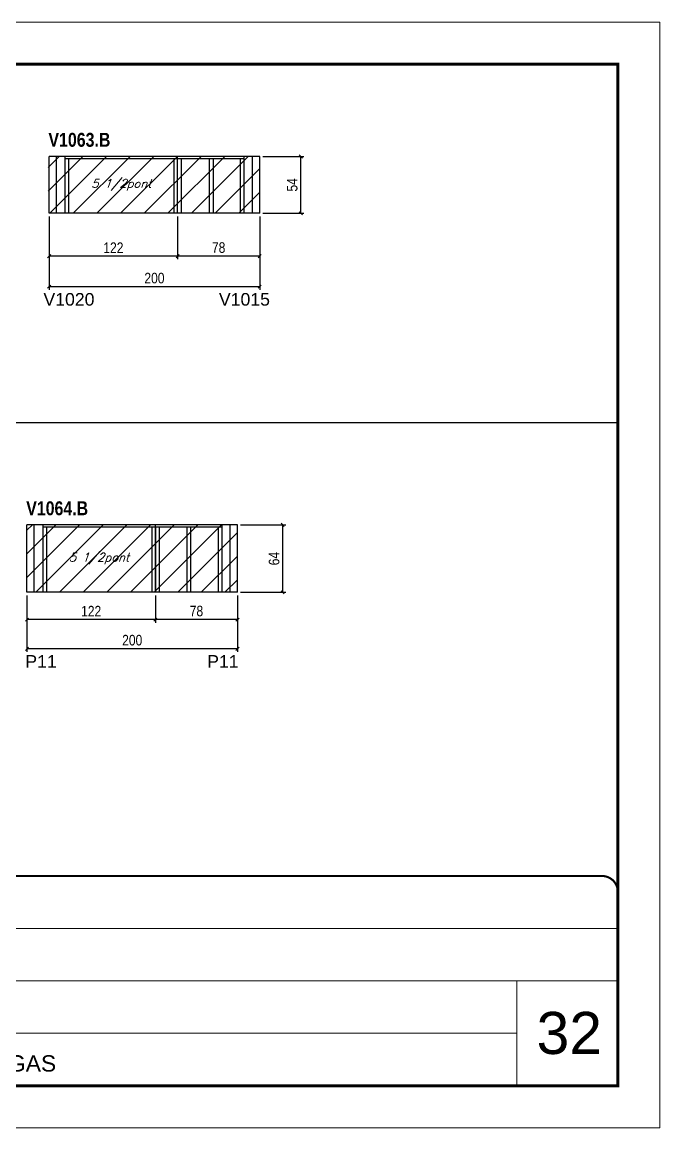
# Model space of a CAD drawing. Extents: x 3309 to 9563, y -2522 to 14608.
# Drawn here: x 8957 to 9563, y 5518 to 6568 of the extents above; entities that cross this region are included whole.
import ezdxf

# ---------------------------------------------------------------- set-up
doc = ezdxf.new("R2010")
doc.units = 0
doc.linetypes.add('CONTINUO', pattern=[0])
doc.linetypes.add('DASHED', pattern=[0.75, 0.5, -0.25])
for name, color, linetype in [('5', 5, 'Continuous'), ('COTA', 241, 'Continuous'), ('NOMENCLATURA', 7, 'Continuous'), ('Painéis', 200, 'Continuous'), ('SARR_2.2x7', 40, 'Continuous'), ('SARR_3.5x7', 81, 'Continuous'), ('texto', 7, 'Continuous')]:
    doc.layers.add(name, color=color, linetype=linetype)
for name, color, linetype, lineweight in [('CARIMBO', 255, 'Continuous', 9), ('Folhas', 255, 'Continuous', 9), ('Hachura', 251, 'Continuous', 9), ('SARRAFO DE PRESSAO', 251, 'DASHED', 9)]:
    doc.layers.add(name, color=color, linetype=linetype, lineweight=lineweight)
doc.styles.add('ARIAL', font='arial.ttf')
doc.styles.add('COTA TECNICA', font='techl___.ttf', dxfattribs={"height": 10})
doc.styles.add('Romans', font='romans.shx')
doc.styles.get("Standard").update_dxf_attribs({"font": 'arial.ttf'})
doc.styles.add('TECNICA', font='techb___.ttf', dxfattribs={"height": 10})
doc.dimstyles.new('PAINEL', dxfattribs={"dimtxt": 10, "dimasz": 3, "dimexe": 3, "dimexo": 3, "dimgap": 3, "dimtad": 1, "dimdec": 1, "dimzin": 12, "dimdsep": 46, "dimtxsty": 'COTA TECNICA', "dimblk1": 'OBLIQUE', "dimblk2": 'OBLIQUE', "dimsah": 1, "dimcen": 0.9, "dimclrd": 4, "dimclre": 4, "dimclrt": 240, "dimadec": 1, "dimazin": 3, "dimtfac": 1, "dimtdec": 1, "dimtmove": 0, "dimatfit": 3, "dimfxl": 1, "dimtolj": 1, "dimtzin": 12, "dimarcsym": 0})

# ---------------------------------------------------------------- blocks, each defined once
blk = doc.blocks.new('9999999999')
at = {"color": 30, "linetype": 'CONTINUO'}
for p, q in [((98564.6, 34379.6), (99584, 34379.6)), ((98564.6, 34329.8), (99488, 34329.8)), ((99584, 34329.8), (99488, 34329.8)), ((99488, 34329.8), (99488, 34230.2)), ((98564.6, 34280), (99488, 34280))]:
    blk.add_line(p, q, dxfattribs=at)
at = {"color": 30, "linetype": 'CONTINUO', "const_width": 2}
blk.add_lwpolyline([(99584, 34230.2), (99584, 34414.4, 0.414214), (99569, 34429.4), (98229, 34429.4, 0.414214), (98214, 34414.4), (98214, 34245.2, 0.414214), (98229, 34230.2), (99584, 34230.2)], format="xyb", dxfattribs=at)
at = {"layer": 'Folhas'}
blk.add_lwpolyline([(98139, 34190.2), (99624, 34190.2), (99624, 35240.2), (98139, 35240.2)], close=True, dxfattribs=at)
at = {"layer": 'Folhas', "color": 30, "const_width": 3}
blk.add_lwpolyline([(98214, 34230.2), (99584, 34230.2), (99584, 35200.2), (98214, 35200.2)], close=True, dxfattribs=at)
at = {"color": 7, "linetype": 'Continuous', "ltscale": 5, "style": 'ARIAL'}
blk.add_text('LATERAIS DE VIGAS', height=15.483, dxfattribs=at).set_placement((98837.7, 34243.7))
blk = doc.blocks.new('_Oblique')
at = {"color": 0, "linetype": 'ByBlock', "lineweight": -2}
blk.add_line((-0.5, -0.5), (0.5, 0.5), dxfattribs=at)
blk = doc.blocks.new('*D1180')
at = {"layer": 'COTA', "color": 4, "linetype": 'ByBlock', "lineweight": -2, "transparency": 16777216}
for p, q in [((9104.7, 6383.3), (9104.7, 6342.6)), ((9182.7, 6383.3), (9182.7, 6342.6)), ((9182.7, 6345.6), (9104.7, 6345.6))]:
    blk.add_line(p, q, dxfattribs=at)
at = {"layer": 'Defpoints', "color": 0, "linetype": 'ByBlock', "transparency": 16777216}
for p in [(9104.7, 6386.3), (9182.7, 6386.3), (9104.7, 6345.6)]:
    blk.add_point(p, dxfattribs=at)
at = {"layer": 'COTA', "color": 4, "linetype": 'ByBlock', "lineweight": -2, "transparency": 16777216, "xscale": 3, "yscale": 3, "zscale": 3, "rotation": 180}
blk.add_blockref('_Oblique', (9104.7, 6345.6), dxfattribs=at)
at = {"layer": 'COTA', "color": 4, "linetype": 'ByBlock', "lineweight": -2, "transparency": 16777216, "xscale": 3, "yscale": 3, "zscale": 3}
blk.add_blockref('_Oblique', (9182.7, 6345.6), dxfattribs=at)
at = {"layer": 'COTA', "color": 240, "linetype": 'ByBlock', "transparency": 16777216, "insert": (9143.7, 6353.7), "char_height": 10, "attachment_point": 5, "style": 'COTA TECNICA'}
blk.add_mtext('\\A1;78', dxfattribs=at)
blk = doc.blocks.new('*D1181')
at = {"layer": 'COTA', "color": 4, "linetype": 'ByBlock', "lineweight": -2, "transparency": 16777216}
for p, q in [((8982.7, 6383.3), (8982.7, 6342.6)), ((9104.7, 6383.3), (9104.7, 6342.6)), ((9104.7, 6345.6), (8982.7, 6345.6))]:
    blk.add_line(p, q, dxfattribs=at)
at = {"layer": 'Defpoints', "color": 0, "linetype": 'ByBlock', "transparency": 16777216}
for p in [(8982.7, 6386.3), (9104.7, 6386.3), (8982.7, 6345.6)]:
    blk.add_point(p, dxfattribs=at)
at = {"layer": 'COTA', "color": 4, "linetype": 'ByBlock', "lineweight": -2, "transparency": 16777216, "xscale": 3, "yscale": 3, "zscale": 3, "rotation": 180}
blk.add_blockref('_Oblique', (8982.7, 6345.6), dxfattribs=at)
at = {"layer": 'COTA', "color": 4, "linetype": 'ByBlock', "lineweight": -2, "transparency": 16777216, "xscale": 3, "yscale": 3, "zscale": 3}
blk.add_blockref('_Oblique', (9104.7, 6345.6), dxfattribs=at)
at = {"layer": 'COTA', "color": 240, "linetype": 'ByBlock', "transparency": 16777216, "insert": (9043.7, 6353.6), "char_height": 10, "attachment_point": 5, "style": 'COTA TECNICA'}
blk.add_mtext('\\A1;122', dxfattribs=at)
blk = doc.blocks.new('*D1188')
at = {"layer": 'COTA', "color": 4, "linetype": 'ByBlock', "lineweight": -2, "transparency": 16777216}
for p, q in [((8982.7, 6383.3), (8982.7, 6313.6)), ((9182.7, 6383.3), (9182.7, 6313.6)), ((9182.7, 6316.6), (8982.7, 6316.6))]:
    blk.add_line(p, q, dxfattribs=at)
at = {"layer": 'Defpoints', "color": 0, "linetype": 'ByBlock', "transparency": 16777216}
for p in [(8982.7, 6386.3), (9182.7, 6386.3), (8982.7, 6316.6)]:
    blk.add_point(p, dxfattribs=at)
at = {"layer": 'COTA', "color": 4, "linetype": 'ByBlock', "lineweight": -2, "transparency": 16777216, "xscale": 3, "yscale": 3, "zscale": 3, "rotation": 180}
blk.add_blockref('_Oblique', (8982.7, 6316.6), dxfattribs=at)
at = {"layer": 'COTA', "color": 4, "linetype": 'ByBlock', "lineweight": -2, "transparency": 16777216, "xscale": 3, "yscale": 3, "zscale": 3}
blk.add_blockref('_Oblique', (9182.7, 6316.6), dxfattribs=at)
at = {"layer": 'COTA', "color": 240, "linetype": 'ByBlock', "transparency": 16777216, "insert": (9082.7, 6324.7), "char_height": 10, "attachment_point": 5, "style": 'COTA TECNICA'}
blk.add_mtext('\\A1;200', dxfattribs=at)
blk = doc.blocks.new('*D1189')
at = {"layer": 'COTA', "color": 4, "lineweight": -2, "transparency": 16777216}
for p, q in [((9185.7, 6440.3), (9224.7, 6440.3)), ((9221.7, 6386.3), (9221.7, 6440.3)), ((9185.7, 6386.3), (9224.7, 6386.3))]:
    blk.add_line(p, q, dxfattribs=at)
at = {"layer": 'Defpoints', "color": 0, "transparency": 16777216}
for p in [(9182.7, 6440.3), (9221.7, 6440.3), (9182.7, 6386.3)]:
    blk.add_point(p, dxfattribs=at)
at = {"layer": 'COTA', "color": 4, "lineweight": -2, "transparency": 16777216, "xscale": 3, "yscale": 3, "zscale": 3}
for p, rotation in [((9221.7, 6440.3), 90), ((9221.7, 6386.3), 270)]:
    blk.add_blockref('_Oblique', p, dxfattribs=dict(at, rotation=rotation))
at = {"layer": 'COTA', "color": 240, "transparency": 16777216, "insert": (9213.6, 6413.3), "char_height": 10, "attachment_point": 5, "rotation": 90, "style": 'COTA TECNICA'}
blk.add_mtext('\\A1;54', dxfattribs=at)
blk = doc.blocks.new('*D1190')
at = {"layer": 'COTA', "color": 4, "linetype": 'ByBlock', "lineweight": -2, "transparency": 16777216}
for p, q in [((9083.6, 6023.4), (9083.6, 5997.5)), ((9161.6, 6023.4), (9161.6, 5997.5)), ((9161.6, 6000.5), (9083.6, 6000.5))]:
    blk.add_line(p, q, dxfattribs=at)
at = {"layer": 'Defpoints', "color": 0, "linetype": 'ByBlock', "transparency": 16777216}
for p in [(9083.6, 6026.4), (9161.6, 6026.4), (9083.6, 6000.5)]:
    blk.add_point(p, dxfattribs=at)
at = {"layer": 'COTA', "color": 4, "linetype": 'ByBlock', "lineweight": -2, "transparency": 16777216, "xscale": 3, "yscale": 3, "zscale": 3, "rotation": 180}
blk.add_blockref('_Oblique', (9083.6, 6000.5), dxfattribs=at)
at = {"layer": 'COTA', "color": 4, "linetype": 'ByBlock', "lineweight": -2, "transparency": 16777216, "xscale": 3, "yscale": 3, "zscale": 3}
blk.add_blockref('_Oblique', (9161.6, 6000.5), dxfattribs=at)
at = {"layer": 'COTA', "color": 240, "linetype": 'ByBlock', "transparency": 16777216, "insert": (9122.6, 6008.6), "char_height": 10, "attachment_point": 5, "style": 'COTA TECNICA'}
blk.add_mtext('\\A1;78', dxfattribs=at)
blk = doc.blocks.new('*D1191')
at = {"layer": 'COTA', "color": 4, "linetype": 'ByBlock', "lineweight": -2, "transparency": 16777216}
for p, q in [((8961.6, 6023.4), (8961.6, 5997.5)), ((9083.6, 6023.4), (9083.6, 5997.5)), ((9083.6, 6000.5), (8961.6, 6000.5))]:
    blk.add_line(p, q, dxfattribs=at)
at = {"layer": 'Defpoints', "color": 0, "linetype": 'ByBlock', "transparency": 16777216}
for p in [(8961.6, 6026.4), (9083.6, 6026.4), (8961.6, 6000.5)]:
    blk.add_point(p, dxfattribs=at)
at = {"layer": 'COTA', "color": 4, "linetype": 'ByBlock', "lineweight": -2, "transparency": 16777216, "xscale": 3, "yscale": 3, "zscale": 3, "rotation": 180}
blk.add_blockref('_Oblique', (8961.6, 6000.5), dxfattribs=at)
at = {"layer": 'COTA', "color": 4, "linetype": 'ByBlock', "lineweight": -2, "transparency": 16777216, "xscale": 3, "yscale": 3, "zscale": 3}
blk.add_blockref('_Oblique', (9083.6, 6000.5), dxfattribs=at)
at = {"layer": 'COTA', "color": 240, "linetype": 'ByBlock', "transparency": 16777216, "insert": (9022.6, 6008.5), "char_height": 10, "attachment_point": 5, "style": 'COTA TECNICA'}
blk.add_mtext('\\A1;122', dxfattribs=at)
blk = doc.blocks.new('*D1200')
at = {"layer": 'COTA', "color": 4, "linetype": 'ByBlock', "lineweight": -2, "transparency": 16777216}
for p, q in [((8961.6, 6023.4), (8961.6, 5969.8)), ((9161.6, 6023.4), (9161.6, 5969.8)), ((9161.6, 5972.8), (8961.6, 5972.8))]:
    blk.add_line(p, q, dxfattribs=at)
at = {"layer": 'Defpoints', "color": 0, "linetype": 'ByBlock', "transparency": 16777216}
for p in [(8961.6, 6026.4), (9161.6, 6026.4), (8961.6, 5972.8)]:
    blk.add_point(p, dxfattribs=at)
at = {"layer": 'COTA', "color": 4, "linetype": 'ByBlock', "lineweight": -2, "transparency": 16777216, "xscale": 3, "yscale": 3, "zscale": 3, "rotation": 180}
blk.add_blockref('_Oblique', (8961.6, 5972.8), dxfattribs=at)
at = {"layer": 'COTA', "color": 4, "linetype": 'ByBlock', "lineweight": -2, "transparency": 16777216, "xscale": 3, "yscale": 3, "zscale": 3}
blk.add_blockref('_Oblique', (9161.6, 5972.8), dxfattribs=at)
at = {"layer": 'COTA', "color": 240, "linetype": 'ByBlock', "transparency": 16777216, "insert": (9061.6, 5980.9), "char_height": 10, "attachment_point": 5, "style": 'COTA TECNICA'}
blk.add_mtext('\\A1;200', dxfattribs=at)
blk = doc.blocks.new('*D1201')
at = {"layer": 'COTA', "color": 4, "lineweight": -2, "transparency": 16777216}
for p, q in [((9164.6, 6090.4), (9207.5, 6090.4)), ((9204.5, 6090.4), (9204.5, 6026.4)), ((9164.6, 6026.4), (9207.5, 6026.4))]:
    blk.add_line(p, q, dxfattribs=at)
at = {"layer": 'Defpoints', "color": 0, "transparency": 16777216}
for p in [(9161.6, 6090.4), (9161.6, 6026.4), (9204.5, 6026.4)]:
    blk.add_point(p, dxfattribs=at)
at = {"layer": 'COTA', "color": 4, "lineweight": -2, "transparency": 16777216, "xscale": 3, "yscale": 3, "zscale": 3}
for p, rotation in [((9204.5, 6090.4), 90), ((9204.5, 6026.4), 270)]:
    blk.add_blockref('_Oblique', p, dxfattribs=dict(at, rotation=rotation))
at = {"layer": 'COTA', "color": 240, "transparency": 16777216, "insert": (9196.4, 6058.4), "char_height": 10, "attachment_point": 5, "rotation": 90, "style": 'COTA TECNICA'}
blk.add_mtext('\\A1;64', dxfattribs=at)

msp = doc.modelspace()

# ---------------------------------------------------------------- hatches: boundary and pattern name
at = {"layer": 'Hachura', "linetype": 'ByBlock'}
h = msp.add_hatch(dxfattribs=at)
h.set_pattern_fill('ANSI31', color=256, scale=5)
h.set_pattern_definition([(45, (4767.5, 374.579), (-11.22532, 11.22532), [])])
h.paths.add_polyline_path([(8715.07, 6440.31), (8593.07, 6440.31), (8593.07, 6376.31), (8715.07, 6376.31)])
h.paths.add_polyline_path([(8794.07, 6440.31), (8715.07, 6440.31), (8715.07, 6376.31), (8794.07, 6376.31)])
h.paths.add_polyline_path([(9103.71, 6440.31), (8981.71, 6440.31), (8981.71, 6386.31), (9103.71, 6386.31)])
h.paths.add_polyline_path([(9182.71, 6440.31), (9103.71, 6440.31), (9103.71, 6386.31), (9182.71, 6386.31)])
h = msp.add_hatch(dxfattribs=at)
h.set_pattern_fill('ANSI31', color=256, scale=5)
h.set_pattern_definition([(45, (1948.242, -5732.509), (-11.22532, 11.22532), [])])
h.paths.add_polyline_path([(9083.59, 6090.4), (8961.59, 6090.4), (8961.59, 6026.4), (9083.59, 6026.4)])
h.paths.add_polyline_path([(9083.59, 6090.4), (9083.59, 6026.4), (9161.59, 6026.4), (9161.59, 6090.4)])

# ---------------------------------------------------------------- linework, layer by layer
at = {"layer": 'COTA'}
msp.add_line((8152.87, 6187.65), (9522.87, 6187.65), dxfattribs=at)
at = {"layer": 'Painéis', "linetype": 'ByBlock'}
for p, q in [((9182.71, 6440.31, 0), (8982.71, 6440.31, 0)), ((8982.71, 6386.31, 0), (8982.71, 6440.31, 0)), ((9104.71, 6386.31, 0), (9104.71, 6440.31, 0)), ((9182.71, 6386.31, 0), (9182.71, 6440.31, 0)), ((9182.71, 6386.31, 0), (8982.71, 6386.31, 0)), ((9161.59, 6090.4, 0), (8961.59, 6090.4, 0)), ((8961.59, 6026.4, 0), (8961.59, 6090.4, 0)), ((9083.59, 6026.4, 0), (9083.59, 6090.4, 0)), ((9161.59, 6026.4, 0), (9161.59, 6090.4, 0)), ((9161.59, 6026.4, 0), (8961.59, 6026.4, 0))]:
    msp.add_line(p, q, dxfattribs=at)
at = {"layer": 'SARR_2.2x7', "linetype": 'Continuous'}
for p, q in [((8989.71, 6386.31, 0), (8989.71, 6440.31, 0)), ((9104.71, 6438.11, 0), (8997.71, 6438.11, 0)), ((9167.71, 6438.11, 0), (9104.71, 6438.11, 0)), ((9175.71, 6386.31, 0), (9175.71, 6440.31, 0)), ((8968.59, 6026.4, 0), (8968.59, 6090.4, 0)), ((9154.59, 6026.4, 0), (9154.59, 6090.4, 0)), ((9083.59, 6088.2, 0), (8976.59, 6088.2, 0)), ((9146.59, 6088.2, 0), (9083.59, 6088.2, 0))]:
    msp.add_line(p, q, dxfattribs=at)
at = {"layer": 'SARR_3.5x7'}
for p, q in [((8997.71, 6440.31, 0), (8997.71, 6386.31, 0)), ((9001.21, 6438.11, 0), (9001.21, 6386.31, 0)), ((9101.21, 6438.11, 0), (9101.21, 6386.31, 0)), ((9108.21, 6438.11, 0), (9108.21, 6386.31, 0)), ((9134.84, 6438.11, 0), (9134.84, 6386.31, 0)), ((9138.34, 6438.11, 0), (9138.34, 6386.31, 0)), ((9164.21, 6438.11, 0), (9164.21, 6386.31, 0)), ((9167.71, 6440.31, 0), (9167.71, 6386.31, 0)), ((8976.59, 6090.4, 0), (8976.59, 6026.4, 0)), ((9146.59, 6090.4, 0), (9146.59, 6026.4, 0)), ((8980.09, 6088.2, 0), (8980.09, 6026.4, 0)), ((9080.09, 6088.2, 0), (9080.09, 6026.4, 0)), ((9083.59, 6088.2, 0), (9083.59, 6026.4, 0)), ((9087.09, 6088.2, 0), (9087.09, 6026.4, 0)), ((9113.36, 6088.2, 0), (9113.36, 6026.4, 0)), ((9116.86, 6088.2, 0), (9116.86, 6026.4, 0)), ((9143.09, 6088.2, 0), (9143.09, 6026.4, 0))]:
    msp.add_line(p, q, dxfattribs=at)

# ---------------------------------------------------------------- block references
at = {"layer": 'SARRAFO DE PRESSAO', "color": 6, "linetype": 'ByBlock'}
msp.add_blockref('9999999999', (-90061.11, -28672.37), dxfattribs=at)

# ---------------------------------------------------------------- texts
at = {"layer": '5', "linetype": 'Continuous'}
for s, rotation, p in [('V1020', 0.00004, (8977.25, 6298.59, 0)), ('V1015', 0.00004, (9143.95, 6298.59, 0)), ('P11', 359.99996, (8960.06, 5954.76, 0)), ('P11', 0.00004, (9132.81, 5954.76, 0))]:
    msp.add_text(s, height=12, rotation=rotation, dxfattribs=at).set_placement(p)
at = {"layer": 'CARIMBO', "style": 'ARIAL'}
msp.add_text('32', height=40, dxfattribs=at).set_placement((9445.73, 5587.98))
at = {"layer": 'NOMENCLATURA', "style": 'TECNICA'}
for s, p in [('V1063.B', (8981.99, 6449.49, 0)), ('V1064.B', (8960.88, 6099.58, 0))]:
    msp.add_text(s, height=13.2, dxfattribs=at).set_placement(p)
at = {"layer": 'texto', "color": 2, "char_height": 8, "attachment_point": 5, "style": 'Romans'}
for insert in [(9051.21, 6413.31, 0), (9030.09, 6058.4, 0)]:
    msp.add_mtext('{\\Q19;\\C256;5 1/2pont}', dxfattribs=dict(at, insert=insert))

# ---------------------------------------------------------------- dimensions: what is measured, and where the dimension line sits
at = {"layer": 'COTA'}
for base, p1, p2, picture, middle in [((9221.74, 6440.31, 0), (9182.71, 6386.31, 0), (9182.71, 6440.31, 0), '*D1189', (9213.63, 6413.31, 0)), ((9204.48, 6026.4, 0), (9161.59, 6090.4, 0), (9161.59, 6026.4, 0), '*D1201', (9196.38, 6058.4, 0))]:
    dim = msp.add_linear_dim(base=base, p1=p1, p2=p2, angle=90, dimstyle='PAINEL', dxfattribs=at)
    dim.commit()
    dim.dimension.update_dxf_attribs({"geometry": picture, "text_midpoint": middle})
at = {"layer": 'COTA', "linetype": 'ByBlock'}
for base, p1, p2, picture, middle in [((8982.71, 6345.57, 0), (9104.71, 6386.31, 0), (8982.71, 6386.31, 0), '*D1181', (9043.71, 6353.63, 0)), ((8961.59, 6000.48, 0), (9083.59, 6026.4, 0), (8961.59, 6026.4, 0), '*D1191', (9022.59, 6008.54, 0))]:
    dim = msp.add_linear_dim(base=base, p1=p1, p2=p2, angle=180, dimstyle='PAINEL', override={"dimtmove": 1}, dxfattribs=at)
    dim.commit()
    dim.dimension.update_dxf_attribs({"geometry": picture, "text_midpoint": middle})
for base, p1, p2, picture, middle in [((8982.71, 6316.6, 0), (9182.71, 6386.31, 0), (8982.71, 6386.31, 0), '*D1188', (9082.71, 6324.7, 0)), ((9104.71, 6345.57, 0), (9182.71, 6386.31, 0), (9104.71, 6386.31, 0), '*D1180', (9143.71, 6353.66, 0)), ((8961.59, 5972.77, 0), (9161.59, 6026.4, 0), (8961.59, 6026.4, 0), '*D1200', (9061.59, 5980.87, 0)), ((9083.59, 6000.48, 0), (9161.59, 6026.4, 0), (9083.59, 6026.4, 0), '*D1190', (9122.59, 6008.58, 0))]:
    dim = msp.add_linear_dim(base=base, p1=p1, p2=p2, angle=180, dimstyle='PAINEL', dxfattribs=at)
    dim.commit()
    dim.dimension.update_dxf_attribs({"geometry": picture, "text_midpoint": middle})

doc.saveas('drawing.dxf')
